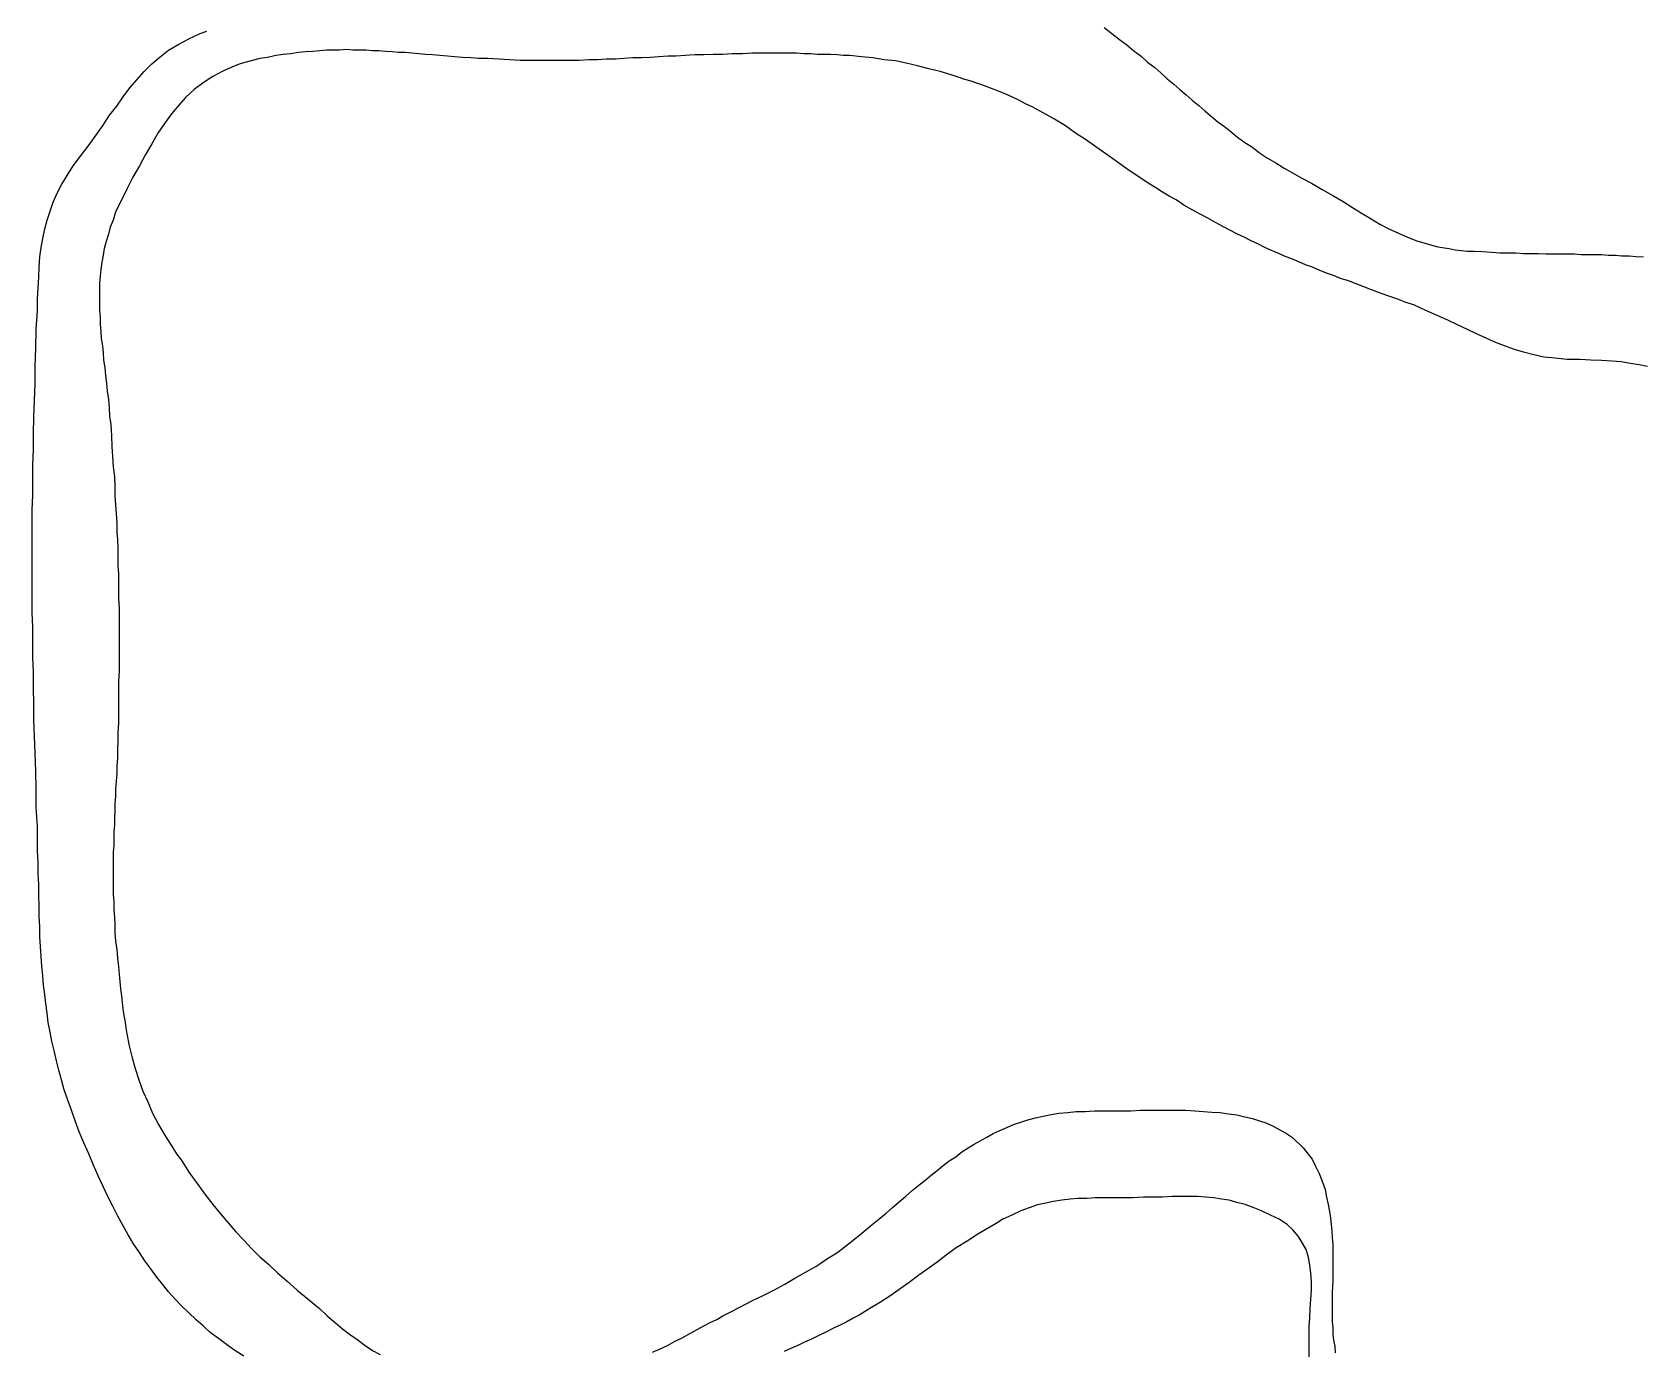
# Model space of a CAD drawing. Header units: inches. Extents: x 401374 to 405300, y 6332180 to 6336621.
# Drawn here: x 403575.6 to 403845.4, y 6336048.7 to 6336270 of the extents above; entities that cross this region are included whole.
import ezdxf

# ---------------------------------------------------------------- set-up
doc = ezdxf.new("R2010")
doc.units = ezdxf.units.IN
doc.header["$MEASUREMENT"] = 0

msp = doc.modelspace()

# ---------------------------------------------------------------- linework, layer by layer
for points in [[(403611.1, 6336047.8), (403609.6, 6336048.8), (403608.2, 6336049.8), (403606.9, 6336050.8), (403605.5, 6336051.8), (403604.3, 6336052.9), (403603.1, 6336053.9), (403601.9, 6336055.1), (403600.7, 6336056.2), (403599.6, 6336057.4), (403598.5, 6336058.6), (403597.5, 6336059.9), (403596.5, 6336061.1), (403595.5, 6336062.5), (403594.5, 6336063.8), (403593.6, 6336065.2), (403592.6, 6336066.7), (403591.7, 6336068.2), (403590.9, 6336069.7), (403590, 6336071.3), (403589.2, 6336072.9), (403588.3, 6336074.6), (403587.5, 6336076.3), (403586.7, 6336078.1), (403585.9, 6336079.9), (403585.1, 6336081.8), (403584.3, 6336083.6), (403583.5, 6336085.5), (403582.8, 6336087.3), (403582.2, 6336089.1), (403581.6, 6336090.8), (403581, 6336092.5), (403580.5, 6336094.2), (403580.1, 6336095.8), (403579.7, 6336097.4), (403579.3, 6336099.1), (403578.9, 6336100.7), (403578.6, 6336102.2), (403578.3, 6336103.8), (403578.1, 6336105.4), (403577.9, 6336107), (403577.7, 6336108.5), (403577.5, 6336110.1), (403577.4, 6336111.7), (403577.2, 6336113.3), (403577.1, 6336114.9), (403577, 6336116.6), (403576.9, 6336118.2), (403576.9, 6336119.9), (403576.8, 6336121.6), (403576.8, 6336123.4), (403576.7, 6336125.1), (403576.7, 6336127), (403576.6, 6336128.8), (403576.6, 6336130.7), (403576.5, 6336132.7), (403576.5, 6336134.7), (403576.5, 6336136.8), (403576.3, 6336139.9), (403576.3, 6336143), (403576.2, 6336146), (403576.1, 6336149), (403576, 6336151.8), (403575.9, 6336154.6), (403575.9, 6336157.3), (403575.8, 6336160), (403575.8, 6336162.6), (403575.7, 6336165.1), (403575.7, 6336167.7), (403575.7, 6336170.2), (403575.6, 6336172.6), (403575.6, 6336175.1), (403575.6, 6336177.5), (403575.6, 6336180), (403575.6, 6336182.4), (403575.6, 6336184.8), (403575.6, 6336187.3), (403575.6, 6336189.8), (403575.7, 6336192.3), (403575.7, 6336194.8), (403575.7, 6336197.4), (403575.8, 6336200), (403575.8, 6336202.7), (403575.9, 6336205.4), (403576, 6336208.2), (403576.1, 6336211), (403576.1, 6336213.9), (403576.2, 6336217), (403576.3, 6336220.1), (403576.5, 6336223.3), (403576.5, 6336225.2), (403576.6, 6336227.1), (403576.7, 6336228.9), (403576.8, 6336230.6), (403576.9, 6336232.3), (403577.1, 6336233.9), (403577.4, 6336235.4), (403577.7, 6336237), (403578.1, 6336238.5), (403578.6, 6336240), (403579.1, 6336241.5), (403579.8, 6336243), (403580.6, 6336244.5), (403581.5, 6336246), (403582.5, 6336247.6), (403583.7, 6336249.2), (403585, 6336250.9), (403586.3, 6336252.7), (403587.5, 6336254.4), (403588.6, 6336256.1), (403589.8, 6336257.6), (403590.9, 6336259.2), (403592, 6336260.7), (403593.2, 6336262.1), (403594.4, 6336263.4), (403595.7, 6336264.7), (403597.1, 6336265.9), (403598.5, 6336267), (403600.2, 6336268), (403601.9, 6336268.9), (403603.8, 6336269.8), (403604.9, 6336270.2)], [(403755.5, 6336270.8), (403756.8, 6336269.8), (403758.1, 6336268.8), (403759.3, 6336267.9), (403760.5, 6336266.9), (403761.7, 6336266), (403762.8, 6336265), (403764, 6336264.1), (403765, 6336263.2), (403766.1, 6336262.2), (403767.2, 6336261.3), (403768.2, 6336260.4), (403769.3, 6336259.5), (403770.3, 6336258.6), (403771.4, 6336257.7), (403772.4, 6336256.8), (403773.5, 6336255.9), (403774.6, 6336255), (403775.7, 6336254.2), (403776.8, 6336253.3), (403777.9, 6336252.4), (403779.1, 6336251.5), (403780.4, 6336250.7), (403781.6, 6336249.8), (403782.9, 6336248.9), (403784.3, 6336248.1), (403785.7, 6336247.2), (403787.1, 6336246.4), (403788.7, 6336245.5), (403790.3, 6336244.7), (403792.1, 6336243.6), (403793.9, 6336242.6), (403795.6, 6336241.6), (403797.2, 6336240.6), (403798.8, 6336239.6), (403800.3, 6336238.7), (403801.8, 6336237.8), (403803.3, 6336237), (403804.9, 6336236.3), (403806.4, 6336235.6), (403808, 6336235), (403809.7, 6336234.5), (403811.5, 6336234), (403813.4, 6336233.7), (403814.4, 6336233.5), (403815.4, 6336233.4), (403816.5, 6336233.3), (403817.6, 6336233.3), (403819, 6336233.2), (403820.5, 6336233.1), (403821.9, 6336233), (403823.3, 6336233), (403824.6, 6336233), (403825.9, 6336232.9), (403827.2, 6336232.9), (403828.4, 6336232.9), (403829.7, 6336232.8), (403830.9, 6336232.8), (403832.1, 6336232.8), (403833.2, 6336232.8), (403834.4, 6336232.8), (403835.5, 6336232.7), (403836.7, 6336232.7), (403837.8, 6336232.7), (403839, 6336232.7), (403840.1, 6336232.6), (403841.3, 6336232.6), (403842.4, 6336232.5), (403843.6, 6336232.5), (403844.8, 6336232.4), (403846, 6336232.3)], [(403846.7, 6336213.9), (403845.3, 6336214.2), (403843.8, 6336214.4), (403842.3, 6336214.7), (403840.7, 6336214.8), (403839, 6336214.9), (403837.2, 6336215), (403835.4, 6336215.1), (403834.3, 6336215.1), (403833.2, 6336215.1), (403831.2, 6336215.3), (403829.3, 6336215.5), (403827.6, 6336215.9), (403825.9, 6336216.3), (403824.2, 6336216.8), (403822.7, 6336217.4), (403821.1, 6336218), (403819.6, 6336218.7), (403818, 6336219.4), (403816.5, 6336220.1), (403814.8, 6336220.9), (403813.2, 6336221.7), (403811.4, 6336222.5), (403809.5, 6336223.3), (403807.6, 6336224.2), (403806, 6336224.7), (403804.6, 6336225.3), (403803.1, 6336225.8), (403801.7, 6336226.3), (403800.4, 6336226.8), (403799.1, 6336227.3), (403797.8, 6336227.8), (403796.5, 6336228.3), (403795.2, 6336228.7), (403794, 6336229.2), (403792.8, 6336229.6), (403791.6, 6336230.1), (403790.5, 6336230.6), (403789.3, 6336231), (403788.2, 6336231.5), (403787, 6336232), (403785.9, 6336232.4), (403784.8, 6336232.9), (403783.6, 6336233.4), (403782.5, 6336233.9), (403781.3, 6336234.5), (403780.2, 6336235), (403779, 6336235.6), (403777.8, 6336236.2), (403776.6, 6336236.8), (403775.4, 6336237.4), (403774.2, 6336238.1), (403772.9, 6336238.8), (403771.6, 6336239.5), (403770.3, 6336240.2), (403768.9, 6336241), (403767.6, 6336241.9), (403766.4, 6336242.5), (403765.3, 6336243.2), (403764.2, 6336243.9), (403763.2, 6336244.5), (403761.2, 6336245.8), (403759.3, 6336247.1), (403757.5, 6336248.4), (403755.8, 6336249.6), (403754.1, 6336250.8), (403752.4, 6336252), (403750.7, 6336253.1), (403749, 6336254.3), (403747.2, 6336255.4), (403745.3, 6336256.5), (403743.4, 6336257.5), (403742.3, 6336258), (403741.2, 6336258.6), (403740.1, 6336259.1), (403739, 6336259.6), (403737.8, 6336260.1), (403736.6, 6336260.6), (403735.4, 6336261), (403734.3, 6336261.4), (403733.2, 6336261.8), (403732.1, 6336262.1), (403731, 6336262.5), (403730, 6336262.8), (403728, 6336263.4), (403726.1, 6336263.9), (403724.2, 6336264.4), (403722.3, 6336264.8), (403720.5, 6336265.2), (403718.6, 6336265.4), (403716.7, 6336265.7), (403714.8, 6336265.9), (403712.8, 6336266.1), (403711.7, 6336266.1), (403710.7, 6336266.2), (403709.6, 6336266.3), (403708.5, 6336266.3), (403707.4, 6336266.3), (403706.3, 6336266.4), (403705.1, 6336266.4), (403703.9, 6336266.5), (403701.9, 6336266.5), (403700.1, 6336266.5), (403698.3, 6336266.5), (403696.5, 6336266.5), (403694.8, 6336266.4), (403693.1, 6336266.4), (403691.5, 6336266.3), (403689.9, 6336266.3), (403688.3, 6336266.2), (403686.8, 6336266.2), (403685.2, 6336266.1), (403683.7, 6336266), (403682.3, 6336266), (403680.8, 6336265.9), (403679.3, 6336265.8), (403677.9, 6336265.7), (403676.4, 6336265.7), (403674.9, 6336265.6), (403673.5, 6336265.5), (403672, 6336265.5), (403670.5, 6336265.4), (403669, 6336265.4), (403667.4, 6336265.3), (403665.9, 6336265.3), (403664.3, 6336265.3), (403662.6, 6336265.3), (403661, 6336265.3), (403659.3, 6336265.3), (403657.5, 6336265.3), (403655.7, 6336265.4), (403653.9, 6336265.5), (403652, 6336265.6), (403650.5, 6336265.6), (403649.2, 6336265.7), (403647.8, 6336265.8), (403646.5, 6336265.9), (403645.3, 6336266), (403644, 6336266.1), (403642.8, 6336266.2), (403641.6, 6336266.3), (403640.5, 6336266.4), (403639.3, 6336266.5), (403638.2, 6336266.6), (403637.1, 6336266.6), (403636, 6336266.7), (403634.9, 6336266.8), (403633.8, 6336266.9), (403632.7, 6336266.9), (403631.6, 6336267), (403630.5, 6336267), (403629.4, 6336267), (403628.4, 6336267.1), (403627.2, 6336267), (403626.1, 6336267), (403625, 6336267), (403623.9, 6336266.9), (403622.7, 6336266.8), (403621.5, 6336266.7), (403620.3, 6336266.6), (403619, 6336266.4), (403617.8, 6336266.3), (403616.5, 6336266.1), (403615.1, 6336265.8), (403613.8, 6336265.6), (403612.6, 6336265.3), (403611.5, 6336265), (403610.5, 6336264.7), (403609.5, 6336264.3), (403607.6, 6336263.5), (403605.9, 6336262.6), (403604.3, 6336261.5), (403602.8, 6336260.4), (403601.4, 6336259.1), (403600.2, 6336257.8), (403599, 6336256.3), (403597.8, 6336254.7), (403596.7, 6336253.1), (403595.7, 6336251.3), (403594.6, 6336249.5), (403593.6, 6336247.6), (403592.5, 6336245.7), (403592, 6336244.7), (403591.5, 6336243.7), (403590.8, 6336242.3), (403590.2, 6336241.1), (403589.6, 6336239.8), (403589.2, 6336238.5), (403588.7, 6336237.3), (403588.4, 6336236.1), (403588, 6336234.9), (403587.7, 6336233.7), (403587.5, 6336232.6), (403587.3, 6336231.4), (403587.1, 6336230.2), (403587, 6336229.1), (403586.9, 6336227.9), (403586.9, 6336226.8), (403586.9, 6336225.7), (403586.9, 6336224.5), (403586.9, 6336223.3), (403587, 6336222.2), (403587, 6336221), (403587.1, 6336219.8), (403587.2, 6336218.6), (403587.4, 6336217.4), (403587.5, 6336216.2), (403587.6, 6336215), (403587.8, 6336213.7), (403587.9, 6336212.4), (403588.1, 6336211.1), (403588.2, 6336209.8), (403588.4, 6336208.4), (403588.5, 6336207), (403588.6, 6336205.6), (403588.8, 6336204.2), (403588.9, 6336202.3), (403589, 6336200.5), (403589.1, 6336198.8), (403589.2, 6336197.1), (403589.4, 6336195.4), (403589.5, 6336193.8), (403589.5, 6336192.2), (403589.6, 6336190.7), (403589.7, 6336189.2), (403589.8, 6336187.7), (403589.8, 6336186.2), (403589.9, 6336184.8), (403590, 6336183.3), (403590, 6336181.9), (403590, 6336180.5), (403590.1, 6336179.1), (403590.1, 6336177.7), (403590.1, 6336176.3), (403590.1, 6336174.9), (403590.2, 6336173.4), (403590.2, 6336172), (403590.2, 6336170.5), (403590.2, 6336169), (403590.2, 6336167.5), (403590.2, 6336166), (403590.2, 6336164.4), (403590.2, 6336162.8), (403590.1, 6336161.1), (403590.1, 6336159.4), (403590.1, 6336157.7), (403590.1, 6336155.9), (403590.1, 6336154.1), (403590, 6336152.5), (403590, 6336151.1), (403589.9, 6336149.6), (403589.9, 6336148.2), (403589.8, 6336146.9), (403589.8, 6336145.6), (403589.7, 6336144.3), (403589.6, 6336143), (403589.6, 6336141.8), (403589.5, 6336140.6), (403589.5, 6336139.4), (403589.4, 6336138.2), (403589.4, 6336137), (403589.3, 6336135.8), (403589.3, 6336134.7), (403589.3, 6336133.5), (403589.2, 6336132.4), (403589.2, 6336131.2), (403589.2, 6336130.1), (403589.2, 6336128.9), (403589.2, 6336127.7), (403589.2, 6336126.5), (403589.2, 6336125.3), (403589.3, 6336124.1), (403589.3, 6336122.8), (403589.4, 6336121.5), (403589.5, 6336120.2), (403589.5, 6336118.9), (403589.6, 6336117.5), (403589.8, 6336116.1), (403589.9, 6336114.6), (403590.1, 6336113.2), (403590.2, 6336111.9), (403590.3, 6336110.7), (403590.4, 6336109.5), (403590.6, 6336108.3), (403590.7, 6336107.2), (403590.8, 6336106.1), (403591, 6336105), (403591.2, 6336103.9), (403591.3, 6336102.9), (403591.5, 6336101.9), (403591.9, 6336099.9), (403592.4, 6336097.9), (403592.9, 6336096.1), (403593.5, 6336094.2), (403594.2, 6336092.3), (403595, 6336090.5), (403595.8, 6336088.6), (403596.8, 6336086.7), (403597.9, 6336084.8), (403599.2, 6336082.8), (403599.8, 6336081.8), (403600.6, 6336080.8), (403601.3, 6336079.7), (403601.9, 6336078.7), (403603.3, 6336076.8), (403604.6, 6336075), (403605.9, 6336073.3), (403607.2, 6336071.7), (403608.5, 6336070.2), (403609.8, 6336068.7), (403611.1, 6336067.3), (403612.4, 6336065.9), (403613.8, 6336064.5), (403615.3, 6336063.2), (403616.8, 6336061.8), (403618.4, 6336060.4), (403620.1, 6336058.9), (403621.9, 6336057.4), (403623.8, 6336055.8), (403625.1, 6336054.6), (403626.5, 6336053.4), (403627.7, 6336052.4), (403629, 6336051.4), (403630.3, 6336050.5), (403631.5, 6336049.6), (403632.7, 6336048.8), (403634, 6336048.1)], [(403679.7, 6336048.5), (403680.9, 6336049), (403682.2, 6336049.6), (403683.4, 6336050.3), (403684.7, 6336050.9), (403686.1, 6336051.7), (403687.2, 6336052.3), (403688.3, 6336052.9), (403689.4, 6336053.5), (403690.5, 6336054), (403691.5, 6336054.6), (403692.5, 6336055.1), (403694.5, 6336056.1), (403696.4, 6336057.1), (403698.3, 6336058), (403700.1, 6336058.9), (403701.9, 6336059.9), (403703.6, 6336060.9), (403705.4, 6336061.9), (403707.1, 6336062.9), (403708.9, 6336064.1), (403710.8, 6336065.3), (403712.6, 6336066.7), (403714.5, 6336068.2), (403715.5, 6336069), (403716.6, 6336069.9), (403717.7, 6336070.8), (403718.9, 6336071.8), (403720, 6336072.8), (403721.1, 6336073.7), (403722.2, 6336074.7), (403723.3, 6336075.6), (403724.4, 6336076.5), (403725.4, 6336077.3), (403726.5, 6336078.2), (403727.5, 6336079), (403728.5, 6336079.8), (403729.5, 6336080.6), (403730.6, 6336081.3), (403731.6, 6336082.1), (403732.7, 6336082.8), (403733.7, 6336083.4), (403734.8, 6336084), (403735.8, 6336084.6), (403736.9, 6336085.2), (403738, 6336085.7), (403739.2, 6336086.2), (403740.3, 6336086.7), (403741.5, 6336087.1), (403742.7, 6336087.5), (403744, 6336087.8), (403745.3, 6336088.1), (403746.6, 6336088.4), (403747.9, 6336088.6), (403749.4, 6336088.7), (403750.8, 6336088.9), (403752.3, 6336088.9), (403753.9, 6336089), (403755.4, 6336089), (403756.9, 6336089), (403758.5, 6336089), (403760, 6336089), (403761.6, 6336089.1), (403763.1, 6336089.1), (403764.7, 6336089.1), (403766.2, 6336089.1), (403767.7, 6336089.1), (403769.2, 6336089.1), (403770.7, 6336089), (403772.2, 6336088.9), (403773.6, 6336088.8), (403775, 6336088.7), (403776.4, 6336088.5), (403777.8, 6336088.3), (403779.1, 6336088), (403780.4, 6336087.7), (403781.6, 6336087.3), (403782.8, 6336086.9), (403783.9, 6336086.4), (403785, 6336085.8), (403786.1, 6336085.2), (403787.1, 6336084.5), (403788.9, 6336082.8), (403790.4, 6336080.9), (403791, 6336079.7), (403791.6, 6336078.5), (403792.1, 6336077.2), (403792.6, 6336075.8), (403792.8, 6336074.5), (403793.1, 6336073.3), (403793.3, 6336072.1), (403793.5, 6336071), (403793.6, 6336069.9), (403793.7, 6336068.8), (403793.8, 6336067.7), (403793.9, 6336066.6), (403793.9, 6336065.6), (403793.9, 6336064.5), (403793.9, 6336063.5), (403793.9, 6336062.5), (403793.9, 6336060.5), (403793.8, 6336058.5), (403793.8, 6336056.5), (403793.8, 6336054.6), (403793.8, 6336053.6), (403793.9, 6336052.6), (403793.9, 6336051.5), (403794, 6336050.5), (403794.2, 6336049.5), (403794.3, 6336048.4)], [(403789.9, 6336047.7), (403789.9, 6336049.5), (403789.9, 6336051.1), (403789.9, 6336052.7), (403790, 6336054.3), (403790.1, 6336055.8), (403790.2, 6336057.4), (403790.3, 6336058.9), (403790.3, 6336060.3), (403790.2, 6336061.8), (403790, 6336063.1), (403789.8, 6336064.4), (403789.4, 6336065.7), (403788.8, 6336066.8), (403788.1, 6336067.9), (403787.2, 6336069), (403786.2, 6336069.9), (403784.9, 6336070.8), (403783.4, 6336071.5), (403781.9, 6336072.2), (403780.5, 6336072.8), (403779.2, 6336073.3), (403777.8, 6336073.6), (403776.5, 6336074), (403775.2, 6336074.2), (403773.9, 6336074.4), (403772.5, 6336074.5), (403771.2, 6336074.6), (403769.8, 6336074.6), (403768.4, 6336074.6), (403766.9, 6336074.6), (403765.3, 6336074.5), (403763.7, 6336074.5), (403762.1, 6336074.5), (403760.3, 6336074.4), (403758.6, 6336074.4), (403757, 6336074.4), (403755.5, 6336074.4), (403754, 6336074.4), (403752.6, 6336074.3), (403751.1, 6336074.3), (403749.8, 6336074.2), (403748.4, 6336074), (403747, 6336073.8), (403745.7, 6336073.5), (403744.3, 6336073.2), (403742.9, 6336072.7), (403741.5, 6336072.2), (403740, 6336071.5), (403738.5, 6336070.8), (403737.4, 6336070.1), (403736.3, 6336069.5), (403734.3, 6336068.3), (403732.5, 6336067.1), (403730.7, 6336066), (403729, 6336064.8), (403727.5, 6336063.6), (403725.9, 6336062.5), (403724.4, 6336061.4), (403722.8, 6336060.2), (403721.3, 6336059.1), (403719.7, 6336058), (403718, 6336056.9), (403716.2, 6336055.8), (403714.4, 6336054.7), (403713.4, 6336054.2), (403712.3, 6336053.6), (403711.3, 6336053.1), (403710.2, 6336052.6), (403708.9, 6336051.9), (403707.6, 6336051.3), (403706.4, 6336050.7), (403705.2, 6336050.2), (403704.1, 6336049.6), (403702.9, 6336049.1), (403701.8, 6336048.6)]]:
    msp.add_lwpolyline(points)

doc.saveas('drawing.dxf')
